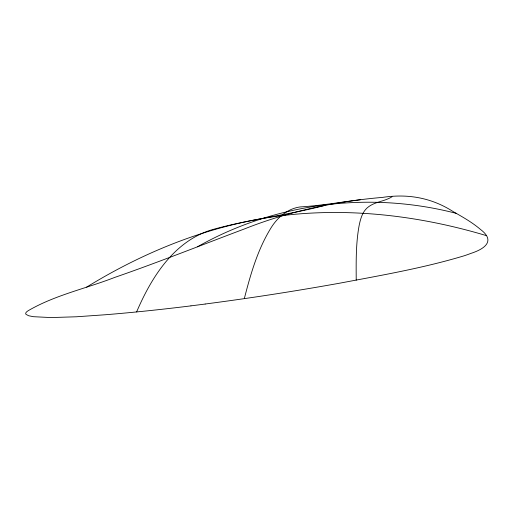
<?xml version="1.0" encoding="UTF-8"?>
<svg xmlns="http://www.w3.org/2000/svg" width="514" height="514" viewBox="0 0 514 514"><rect width="100%" height="100%" fill="white"/><g stroke="black" fill="none" stroke-linecap="round" stroke-linejoin="round"><path stroke-width="0.77" d="M244.317 298.647C250.466 274.649 257.405 250.363 270.332 229.013C276.776 218.013 287.223 208.658 300.234 206.924C320.389 205.716 340.268 202.246 360.282 199.76M136.615 311.934C151.553 276.988 174.644 240.006 213.586 229.295C249.83 219.195 287.448 215.237 323.82 205.671M392.028 196.753C384.793 201.372 375.599 201.584 368.641 206.712C362.543 211.068 360.494 218.778 359.1 225.742C355.816 243.675 356.112 262.018 356.221 280.175M86.635 287.127C145.289 251.025 210.804 224.926 279.333 215.964C348.627 207.142 419.398 215.623 486.109 235.534M197.427 246.816C275.356 202.619 369.791 190.867 456.387 213.394M205.15 304.05L190.964 305.856M205.182 304.018A381.709 50.481 -9 0 0 340.172 283.098C381.69 275.241 423.504 268.025 464.026 255.831A89.5 11.835 -9 0 0 470.734 253.453C484.965 248.892 495.669 240.835 480.545 229.495C472.302 222.427 462.761 217.049 453.354 211.717C431.721 197.768 408 193.521 382.5 197.395C335.173 201.404 288.27 211.479 244.086 229.071C200.948 245.242 158.177 262.403 114.628 277.451C85.96 288.585 55.075 295.062 28.354 310.61A65.561 8.674 -9 0 0 26.079 314.395L28.681 315.75L33.449 316.701L51.072 317.568L76.38 316.778L105.415 314.748A339.741 44.936 -9 0 0 190.945 305.869"/></g></svg>
